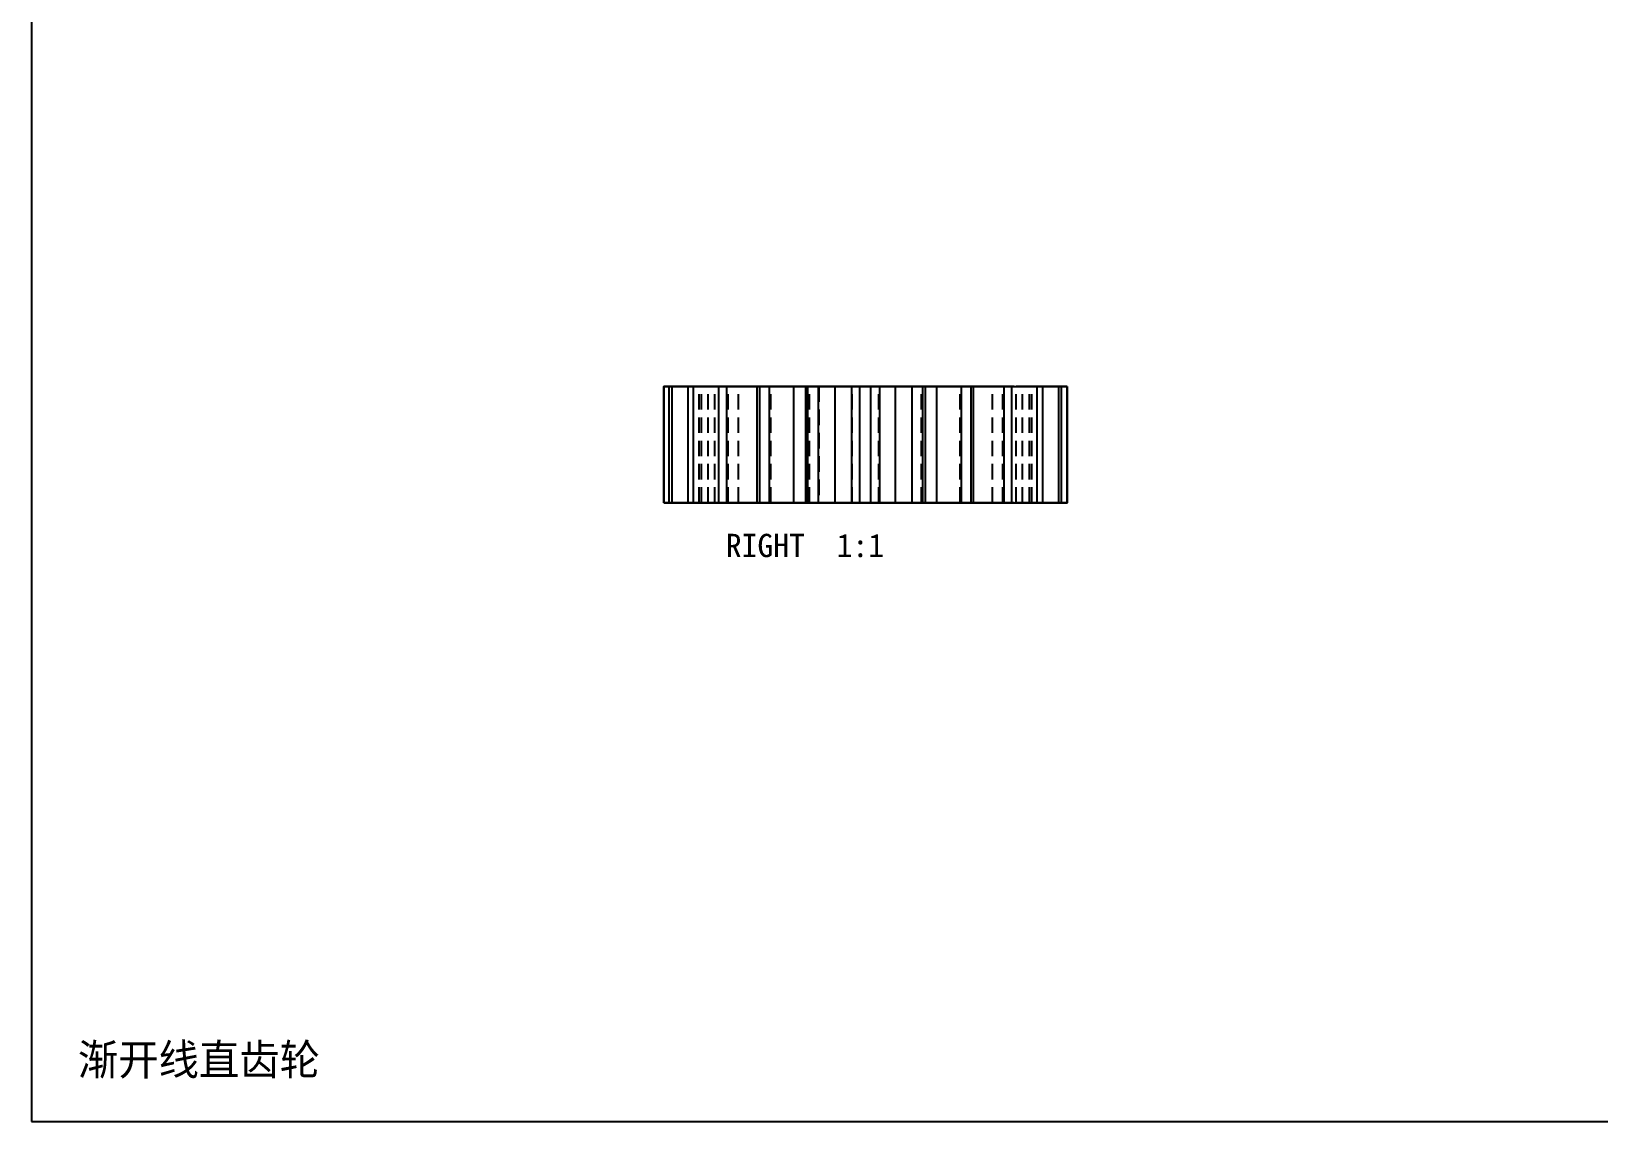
# Model space of a CAD drawing. Header units: millimetres. Extents: x 8 to 412, y 8 to 289.
# Drawn here: x 8 to 210, y 8 to 148.5 of the extents above; entities that cross this region are included whole.
import ezdxf

# ---------------------------------------------------------------- set-up
doc = ezdxf.new("R2010")
doc.units = ezdxf.units.MM
doc.linetypes.add('CAD_HIDDEN', pattern=[3, 2, -1])
for name, color, linetype in [('HIDDEN', 8, 'CAD_HIDDEN'), ('TEXT', 7, 'CONTINUOUS'), ('VISIBLE', 7, 'CONTINUOUS')]:
    doc.layers.add(name, color=color, linetype=linetype)

msp = doc.modelspace()

# ---------------------------------------------------------------- linework, layer by layer
at = {"layer": 'HIDDEN'}
for points in [[(89.51, 102.75), (89.508, 102.75), (89.507, 102.75), (89.506, 102.75), (89.505, 102.75), (89.504, 102.75), (89.503, 102.75), (89.502, 102.75), (89.502, 102.75), (89.501, 102.75), (89.501, 102.75), (89.5, 102.75), (89.5, 102.75), (89.5, 102.75), (89.5, 102.75)], [(93.02, 102.75), (91.206, 102.75), (89.51, 102.75)], [(89.51, 87.75), (89.51, 102.75)], [(90.581, 102.75), (90.552, 102.75), (90.523, 102.75), (90.495, 102.75), (90.467, 102.75), (90.44, 102.75), (90.413, 102.75), (90.386, 102.75), (90.36, 102.75), (90.334, 102.75), (90.308, 102.75), (90.283, 102.75), (90.259, 102.75), (90.234, 102.75), (90.21, 102.75)], [(90.21, 102.75), (91.656, 102.75), (93.318, 102.75)], [(90.21, 102.75), (93.02, 102.75)], [(93.318, 102.75), (91.656, 102.75), (90.21, 102.75)], [(90.21, 87.75), (90.21, 102.75)], [(94.255, 102.75), (90.581, 102.75)], [(90.581, 87.75), (90.581, 102.75)], [(93.35, 102.75), (93.296, 102.75), (93.243, 102.75), (93.191, 102.75), (93.138, 102.75), (93.086, 102.75), (93.035, 102.75), (92.983, 102.75), (92.932, 102.75), (92.882, 102.75), (92.832, 102.75), (92.782, 102.75), (92.732, 102.75), (92.683, 102.75), (92.634, 102.75)], [(92.634, 102.75), (93.731, 102.75), (95.127, 102.75)], [(92.634, 102.75), (94.255, 102.75)], [(95.127, 102.75), (93.731, 102.75), (92.634, 102.75)], [(92.634, 87.75), (92.634, 102.75)], [(94.069, 102.75), (93.02, 102.75)], [(93.02, 102.75), (94.069, 102.75)], [(93.318, 102.75), (94.353, 102.75)], [(94.353, 102.75), (93.318, 102.75)], [(96.937, 102.75), (93.35, 102.75)], [(93.35, 87.75), (93.35, 102.75)], [(94.353, 102.75), (94.325, 102.75), (94.299, 102.75), (94.274, 102.75), (94.25, 102.75), (94.227, 102.75), (94.205, 102.75), (94.184, 102.75), (94.164, 102.75), (94.146, 102.75), (94.128, 102.75), (94.112, 102.75), (94.097, 102.75), (94.082, 102.75), (94.069, 102.75)], [(94.069, 102.75), (94.082, 102.75), (94.097, 102.75), (94.112, 102.75), (94.128, 102.75), (94.146, 102.75), (94.164, 102.75), (94.184, 102.75), (94.205, 102.75), (94.227, 102.75), (94.25, 102.75), (94.274, 102.75), (94.299, 102.75), (94.325, 102.75), (94.353, 102.75)], [(94.069, 87.75), (94.069, 102.75)], [(94.069, 87.75), (94.069, 102.75)], [(95.246, 102.75), (94.255, 102.75)], [(94.255, 102.75), (95.246, 102.75)], [(94.353, 87.75), (94.353, 102.75)], [(94.353, 87.75), (94.353, 102.75)], [(95.127, 102.75), (96.078, 102.75)], [(96.078, 102.75), (95.127, 102.75)], [(96.078, 102.75), (96.012, 102.75), (95.947, 102.75), (95.882, 102.75), (95.819, 102.75), (95.757, 102.75), (95.697, 102.75), (95.637, 102.75), (95.578, 102.75), (95.52, 102.75), (95.463, 102.75), (95.407, 102.75), (95.353, 102.75), (95.299, 102.75), (95.246, 102.75)], [(95.246, 102.75), (95.299, 102.75), (95.353, 102.75), (95.407, 102.75), (95.463, 102.75), (95.52, 102.75), (95.578, 102.75), (95.637, 102.75), (95.697, 102.75), (95.757, 102.75), (95.819, 102.75), (95.882, 102.75), (95.947, 102.75), (96.012, 102.75), (96.078, 102.75)], [(95.246, 87.75), (95.246, 102.75)], [(95.246, 87.75), (95.246, 102.75)], [(96.078, 87.75), (96.078, 102.75)], [(96.078, 87.75), (96.078, 102.75)], [(97.628, 102.75), (97.554, 102.75), (97.48, 102.75), (97.407, 102.75), (97.333, 102.75), (97.26, 102.75), (97.188, 102.75), (97.115, 102.75), (97.043, 102.75), (96.971, 102.75), (96.9, 102.75), (96.828, 102.75), (96.757, 102.75), (96.687, 102.75), (96.616, 102.75)], [(96.616, 102.75), (97.289, 102.75), (97.746, 102.75), (98.324, 102.75)], [(96.616, 102.75), (96.937, 102.75)], [(98.324, 102.75), (97.746, 102.75), (97.289, 102.75), (96.616, 102.75)], [(96.616, 87.75), (96.616, 102.75)], [(97.803, 102.75), (96.937, 102.75)], [(96.937, 102.75), (97.803, 102.75)], [(100.884, 102.75), (99.355, 102.75), (97.628, 102.75)], [(97.628, 87.75), (97.628, 102.75)], [(99.126, 102.75), (99.026, 102.75), (98.926, 102.75), (98.828, 102.75), (98.73, 102.75), (98.634, 102.75), (98.538, 102.75), (98.443, 102.75), (98.349, 102.75), (98.256, 102.75), (98.163, 102.75), (98.072, 102.75), (97.982, 102.75), (97.892, 102.75), (97.803, 102.75)], [(97.803, 102.75), (97.892, 102.75), (97.982, 102.75), (98.072, 102.75), (98.163, 102.75), (98.256, 102.75), (98.349, 102.75), (98.443, 102.75), (98.538, 102.75), (98.634, 102.75), (98.73, 102.75), (98.828, 102.75), (98.926, 102.75), (99.026, 102.75), (99.126, 102.75)], [(97.803, 87.75), (97.803, 102.75)], [(97.803, 87.75), (97.803, 102.75)], [(98.324, 102.75), (99.126, 102.75)], [(99.126, 102.75), (98.324, 102.75)], [(99.126, 87.75), (99.126, 102.75)], [(99.126, 87.75), (99.126, 102.75)], [(101.567, 102.75), (100.884, 102.75)], [(103.29, 102.75), (103.163, 102.75), (103.036, 102.75), (102.91, 102.75), (102.784, 102.75), (102.659, 102.75), (102.535, 102.75), (102.412, 102.75), (102.289, 102.75), (102.167, 102.75), (102.045, 102.75), (101.924, 102.75), (101.804, 102.75), (101.685, 102.75), (101.567, 102.75)], [(101.567, 87.75), (101.567, 102.75)], [(103.125, 102.75), (103.035, 102.75), (102.945, 102.75), (102.856, 102.75), (102.766, 102.75), (102.677, 102.75), (102.589, 102.75), (102.5, 102.75), (102.412, 102.75), (102.323, 102.75), (102.235, 102.75), (102.148, 102.75), (102.06, 102.75), (101.973, 102.75), (101.885, 102.75)], [(101.885, 102.75), (102.088, 102.75), (102.321, 102.75), (102.692, 102.75)], [(101.885, 102.75), (101.983, 102.75), (102.081, 102.75), (102.179, 102.75), (102.278, 102.75), (102.377, 102.75), (102.477, 102.75), (102.577, 102.75), (102.678, 102.75), (102.779, 102.75), (102.88, 102.75), (102.982, 102.75), (103.084, 102.75), (103.187, 102.75), (103.29, 102.75)], [(102.692, 102.75), (102.321, 102.75), (102.088, 102.75), (101.885, 102.75)], [(101.885, 87.75), (101.885, 102.75)], [(102.692, 102.75), (103.29, 102.75)], [(103.29, 102.75), (102.692, 102.75)], [(105.828, 102.75), (105.279, 102.75), (104.619, 102.75), (103.125, 102.75)], [(103.125, 87.75), (103.125, 102.75)], [(103.29, 87.75), (103.29, 102.75)], [(103.29, 87.75), (103.29, 102.75)], [(106.279, 102.75), (105.828, 102.75)], [(108.286, 102.75), (108.14, 102.75), (107.995, 102.75), (107.849, 102.75), (107.704, 102.75), (107.56, 102.75), (107.416, 102.75), (107.272, 102.75), (107.129, 102.75), (106.986, 102.75), (106.844, 102.75), (106.702, 102.75), (106.561, 102.75), (106.42, 102.75), (106.279, 102.75)], [(106.279, 87.75), (106.279, 102.75)], [(108.082, 102.75), (107.865, 102.75), (107.784, 102.75)], [(107.784, 102.75), (107.933, 102.75)], [(107.784, 102.75), (107.819, 102.75), (107.855, 102.75), (107.891, 102.75), (107.927, 102.75), (107.963, 102.75), (107.998, 102.75), (108.034, 102.75), (108.07, 102.75), (108.106, 102.75), (108.142, 102.75), (108.178, 102.75), (108.214, 102.75), (108.25, 102.75), (108.286, 102.75)], [(107.933, 102.75), (107.784, 102.75)], [(107.784, 102.75), (107.784, 87.75)], [(107.933, 102.75), (108.286, 102.75)], [(108.286, 102.75), (107.933, 102.75)], [(109.464, 102.75), (109.365, 102.75), (109.266, 102.75), (109.166, 102.75), (109.067, 102.75), (108.968, 102.75), (108.869, 102.75), (108.771, 102.75), (108.672, 102.75), (108.573, 102.75), (108.475, 102.75), (108.377, 102.75), (108.278, 102.75), (108.18, 102.75), (108.082, 102.75)], [(108.082, 87.75), (108.082, 102.75)], [(108.286, 87.75), (108.286, 102.75)], [(108.286, 87.75), (108.286, 102.75)], [(111.43, 102.75), (111.093, 102.75), (110.624, 102.75), (109.464, 102.75)], [(109.464, 87.75), (109.464, 102.75)], [(121.5, 102.75), (121.35, 102.75), (120.906, 102.75), (120.191, 102.75), (119.241, 102.75), (118.103, 102.75), (116.835, 102.75), (115.5, 102.75), (114.165, 102.75), (112.897, 102.75), (111.759, 102.75), (110.809, 102.75), (110.094, 102.75), (109.65, 102.75), (109.5, 102.75)], [(109.5, 102.75), (109.538, 102.75), (109.65, 102.75), (109.837, 102.75), (110.094, 102.75), (110.42, 102.75), (110.809, 102.75), (111.257, 102.75), (111.759, 102.75), (112.308, 102.75), (112.897, 102.75), (113.518, 102.75), (114.165, 102.75), (114.828, 102.75), (115.5, 102.75)], [(109.5, 102.75), (109.5, 87.75)], [(111.62, 102.75), (111.43, 102.75)], [(113.774, 102.75), (113.62, 102.75), (113.465, 102.75), (113.31, 102.75), (113.156, 102.75), (113.002, 102.75), (112.848, 102.75), (112.694, 102.75), (112.54, 102.75), (112.386, 102.75), (112.233, 102.75), (112.079, 102.75), (111.926, 102.75), (111.773, 102.75), (111.62, 102.75)], [(111.62, 87.75), (111.62, 102.75)], [(113.688, 102.75), (113.694, 102.75), (113.7, 102.75), (113.706, 102.75), (113.712, 102.75), (113.719, 102.75), (113.725, 102.75), (113.731, 102.75), (113.737, 102.75), (113.743, 102.75), (113.75, 102.75), (113.756, 102.75), (113.762, 102.75), (113.768, 102.75), (113.774, 102.75)], [(114.785, 102.75), (114.051, 102.75), (113.804, 102.75), (113.688, 102.75)], [(113.688, 102.75), (113.69, 102.75)], [(113.688, 102.75), (113.688, 87.75)], [(113.774, 102.75), (113.69, 102.75)], [(113.69, 102.75), (113.774, 102.75)], [(113.774, 87.75), (113.774, 102.75)], [(113.774, 87.75), (113.774, 102.75)], [(116.215, 102.75), (116.113, 102.75), (116.011, 102.75), (115.909, 102.75), (115.807, 102.75), (115.704, 102.75), (115.602, 102.75), (115.5, 102.75), (115.398, 102.75), (115.296, 102.75), (115.193, 102.75), (115.091, 102.75), (114.989, 102.75), (114.887, 102.75), (114.785, 102.75)], [(114.785, 87.75), (114.785, 102.75)], [(115.5, 102.75), (116.172, 102.75), (116.835, 102.75), (117.482, 102.75), (118.103, 102.75), (118.692, 102.75), (119.241, 102.75), (119.743, 102.75), (120.191, 102.75), (120.58, 102.75), (120.906, 102.75), (121.163, 102.75), (121.35, 102.75), (121.462, 102.75), (121.5, 102.75)], [(117.312, 102.75), (117.196, 102.75), (116.949, 102.75), (116.215, 102.75)], [(116.215, 87.75), (116.215, 102.75)], [(117.31, 102.75), (117.226, 102.75)], [(117.226, 102.75), (117.232, 102.75), (117.238, 102.75), (117.244, 102.75), (117.25, 102.75), (117.257, 102.75), (117.263, 102.75), (117.269, 102.75), (117.275, 102.75), (117.281, 102.75), (117.288, 102.75), (117.294, 102.75), (117.3, 102.75), (117.306, 102.75), (117.312, 102.75)], [(119.38, 102.75), (119.227, 102.75), (119.074, 102.75), (118.921, 102.75), (118.767, 102.75), (118.614, 102.75), (118.46, 102.75), (118.306, 102.75), (118.152, 102.75), (117.998, 102.75), (117.844, 102.75), (117.69, 102.75), (117.535, 102.75), (117.38, 102.75), (117.226, 102.75)], [(117.226, 102.75), (117.31, 102.75)], [(117.226, 87.75), (117.226, 102.75)], [(117.226, 87.75), (117.226, 102.75)], [(117.312, 102.75), (117.31, 102.75)], [(117.31, 102.75), (117.312, 102.75)], [(117.312, 102.75), (117.312, 87.75)], [(119.57, 102.75), (119.38, 102.75)], [(119.38, 87.75), (119.38, 102.75)], [(121.536, 102.75), (120.376, 102.75), (119.907, 102.75), (119.57, 102.75)], [(121.5, 102.75), (121.5, 87.75)], [(122.918, 102.75), (122.82, 102.75), (122.722, 102.75), (122.623, 102.75), (122.525, 102.75), (122.427, 102.75), (122.328, 102.75), (122.229, 102.75), (122.131, 102.75), (122.032, 102.75), (121.933, 102.75), (121.834, 102.75), (121.734, 102.75), (121.635, 102.75), (121.536, 102.75)], [(121.536, 87.75), (121.536, 102.75)], [(123.067, 102.75), (122.714, 102.75)], [(122.714, 102.75), (122.75, 102.75), (122.786, 102.75), (122.822, 102.75), (122.858, 102.75), (122.894, 102.75), (122.93, 102.75), (122.966, 102.75), (123.002, 102.75), (123.037, 102.75), (123.073, 102.75), (123.109, 102.75), (123.145, 102.75), (123.181, 102.75), (123.216, 102.75)], [(124.721, 102.75), (124.58, 102.75), (124.439, 102.75), (124.298, 102.75), (124.156, 102.75), (124.014, 102.75), (123.871, 102.75), (123.728, 102.75), (123.584, 102.75), (123.44, 102.75), (123.296, 102.75), (123.151, 102.75), (123.005, 102.75), (122.86, 102.75), (122.714, 102.75)], [(122.714, 102.75), (123.067, 102.75)], [(122.714, 87.75), (122.714, 102.75)], [(122.714, 87.75), (122.714, 102.75)], [(123.216, 102.75), (123.135, 102.75), (122.918, 102.75)], [(122.918, 87.75), (122.918, 102.75)], [(123.216, 102.75), (123.067, 102.75)], [(123.067, 102.75), (123.216, 102.75)], [(123.216, 102.75), (123.216, 87.75)], [(125.172, 102.75), (124.721, 102.75)], [(124.721, 87.75), (124.721, 102.75)], [(127.875, 102.75), (126.381, 102.75), (125.721, 102.75), (125.172, 102.75)], [(128.308, 102.75), (127.71, 102.75)], [(127.71, 102.75), (127.813, 102.75), (127.916, 102.75), (128.018, 102.75), (128.12, 102.75), (128.221, 102.75), (128.322, 102.75), (128.423, 102.75), (128.523, 102.75), (128.623, 102.75), (128.722, 102.75), (128.821, 102.75), (128.919, 102.75), (129.017, 102.75), (129.115, 102.75)], [(129.433, 102.75), (129.315, 102.75), (129.196, 102.75), (129.076, 102.75), (128.955, 102.75), (128.833, 102.75), (128.711, 102.75), (128.588, 102.75), (128.465, 102.75), (128.341, 102.75), (128.216, 102.75), (128.09, 102.75), (127.964, 102.75), (127.837, 102.75), (127.71, 102.75)], [(127.71, 102.75), (128.308, 102.75)], [(127.71, 87.75), (127.71, 102.75)], [(127.71, 87.75), (127.71, 102.75)], [(129.115, 102.75), (129.027, 102.75), (128.94, 102.75), (128.852, 102.75), (128.765, 102.75), (128.677, 102.75), (128.588, 102.75), (128.5, 102.75), (128.411, 102.75), (128.323, 102.75), (128.234, 102.75), (128.144, 102.75), (128.055, 102.75), (127.965, 102.75), (127.875, 102.75)], [(127.875, 87.75), (127.875, 102.75)], [(129.115, 102.75), (128.912, 102.75), (128.679, 102.75), (128.308, 102.75)], [(128.308, 102.75), (128.679, 102.75), (128.912, 102.75), (129.115, 102.75)], [(129.115, 87.75), (129.115, 102.75)], [(130.116, 102.75), (129.433, 102.75)], [(129.433, 87.75), (129.433, 102.75)], [(133.372, 102.75), (131.645, 102.75), (130.116, 102.75)], [(132.676, 102.75), (131.874, 102.75)], [(131.874, 102.75), (131.974, 102.75), (132.074, 102.75), (132.172, 102.75), (132.27, 102.75), (132.366, 102.75), (132.462, 102.75), (132.557, 102.75), (132.651, 102.75), (132.744, 102.75), (132.837, 102.75), (132.928, 102.75), (133.018, 102.75), (133.108, 102.75), (133.197, 102.75)], [(133.197, 102.75), (133.108, 102.75), (133.018, 102.75), (132.928, 102.75), (132.837, 102.75), (132.744, 102.75), (132.651, 102.75), (132.557, 102.75), (132.462, 102.75), (132.366, 102.75), (132.27, 102.75), (132.172, 102.75), (132.074, 102.75), (131.974, 102.75), (131.874, 102.75)], [(131.874, 102.75), (132.676, 102.75)], [(131.874, 87.75), (131.874, 102.75)], [(131.874, 87.75), (131.874, 102.75)], [(134.384, 102.75), (133.711, 102.75), (133.254, 102.75), (132.676, 102.75)], [(132.676, 102.75), (133.254, 102.75), (133.711, 102.75), (134.384, 102.75)], [(133.197, 102.75), (134.063, 102.75)], [(134.063, 102.75), (133.197, 102.75)], [(133.197, 87.75), (133.197, 102.75)], [(133.197, 87.75), (133.197, 102.75)], [(134.384, 102.75), (134.313, 102.75), (134.243, 102.75), (134.172, 102.75), (134.1, 102.75), (134.029, 102.75), (133.957, 102.75), (133.885, 102.75), (133.812, 102.75), (133.74, 102.75), (133.667, 102.75), (133.593, 102.75), (133.52, 102.75), (133.446, 102.75), (133.372, 102.75)], [(133.372, 87.75), (133.372, 102.75)], [(134.063, 102.75), (134.384, 102.75)], [(137.65, 102.75), (134.063, 102.75)], [(134.384, 87.75), (134.384, 102.75)], [(135.873, 102.75), (134.922, 102.75)], [(134.922, 102.75), (134.988, 102.75), (135.053, 102.75), (135.118, 102.75), (135.181, 102.75), (135.243, 102.75), (135.303, 102.75), (135.363, 102.75), (135.422, 102.75), (135.48, 102.75), (135.537, 102.75), (135.593, 102.75), (135.647, 102.75), (135.701, 102.75), (135.754, 102.75)], [(135.754, 102.75), (135.701, 102.75), (135.647, 102.75), (135.593, 102.75), (135.537, 102.75), (135.48, 102.75), (135.422, 102.75), (135.363, 102.75), (135.303, 102.75), (135.243, 102.75), (135.181, 102.75), (135.118, 102.75), (135.053, 102.75), (134.988, 102.75), (134.922, 102.75)], [(134.922, 102.75), (135.873, 102.75)], [(134.922, 87.75), (134.922, 102.75)], [(134.922, 87.75), (134.922, 102.75)], [(135.754, 102.75), (136.745, 102.75)], [(136.745, 102.75), (135.754, 102.75)], [(135.754, 87.75), (135.754, 102.75)], [(135.754, 87.75), (135.754, 102.75)], [(138.366, 102.75), (137.269, 102.75), (135.873, 102.75)], [(135.873, 102.75), (137.269, 102.75), (138.366, 102.75)], [(137.682, 102.75), (136.647, 102.75)], [(136.647, 102.75), (136.675, 102.75), (136.701, 102.75), (136.726, 102.75), (136.75, 102.75), (136.773, 102.75), (136.795, 102.75), (136.816, 102.75), (136.836, 102.75), (136.854, 102.75), (136.872, 102.75), (136.888, 102.75), (136.903, 102.75), (136.918, 102.75), (136.931, 102.75)], [(136.931, 102.75), (136.918, 102.75), (136.903, 102.75), (136.888, 102.75), (136.872, 102.75), (136.854, 102.75), (136.836, 102.75), (136.816, 102.75), (136.795, 102.75), (136.773, 102.75), (136.75, 102.75), (136.726, 102.75), (136.701, 102.75), (136.675, 102.75), (136.647, 102.75)], [(136.647, 102.75), (137.682, 102.75)], [(136.647, 87.75), (136.647, 102.75)], [(136.647, 87.75), (136.647, 102.75)], [(136.745, 102.75), (138.366, 102.75)], [(140.419, 102.75), (136.745, 102.75)], [(136.931, 102.75), (137.98, 102.75)], [(137.98, 102.75), (136.931, 102.75)], [(136.931, 87.75), (136.931, 102.75)], [(136.931, 87.75), (136.931, 102.75)], [(138.366, 102.75), (138.317, 102.75), (138.268, 102.75), (138.218, 102.75), (138.168, 102.75), (138.118, 102.75), (138.068, 102.75), (138.017, 102.75), (137.965, 102.75), (137.914, 102.75), (137.862, 102.75), (137.809, 102.75), (137.757, 102.75), (137.704, 102.75), (137.65, 102.75)], [(137.65, 87.75), (137.65, 102.75)], [(140.79, 102.75), (139.344, 102.75), (137.682, 102.75)], [(137.682, 102.75), (139.344, 102.75), (140.79, 102.75)], [(137.98, 102.75), (140.79, 102.75)], [(141.49, 102.75), (139.794, 102.75), (137.98, 102.75)], [(138.366, 87.75), (138.366, 102.75)], [(140.79, 102.75), (140.766, 102.75), (140.741, 102.75), (140.717, 102.75), (140.692, 102.75), (140.666, 102.75), (140.64, 102.75), (140.614, 102.75), (140.587, 102.75), (140.56, 102.75), (140.533, 102.75), (140.505, 102.75), (140.477, 102.75), (140.448, 102.75), (140.419, 102.75)], [(140.419, 87.75), (140.419, 102.75)], [(140.79, 87.75), (140.79, 102.75)], [(141.5, 102.75), (141.5, 102.75), (141.5, 102.75), (141.5, 102.75), (141.499, 102.75), (141.499, 102.75), (141.498, 102.75), (141.498, 102.75), (141.497, 102.75), (141.496, 102.75), (141.495, 102.75), (141.494, 102.75), (141.493, 102.75), (141.492, 102.75), (141.49, 102.75)], [(141.49, 87.75), (141.49, 102.75)], [(89.51, 87.75), (89.508, 87.75), (89.507, 87.75), (89.506, 87.75), (89.505, 87.75), (89.504, 87.75), (89.503, 87.75), (89.502, 87.75), (89.502, 87.75), (89.501, 87.75), (89.501, 87.75), (89.5, 87.75), (89.5, 87.75), (89.5, 87.75), (89.5, 87.75)], [(93.02, 87.75), (91.206, 87.75), (89.51, 87.75)], [(90.581, 87.75), (90.552, 87.75), (90.523, 87.75), (90.495, 87.75), (90.467, 87.75), (90.44, 87.75), (90.413, 87.75), (90.386, 87.75), (90.36, 87.75), (90.334, 87.75), (90.308, 87.75), (90.283, 87.75), (90.259, 87.75), (90.234, 87.75), (90.21, 87.75)], [(90.21, 87.75), (91.656, 87.75), (93.318, 87.75)], [(90.21, 87.75), (93.02, 87.75)], [(93.318, 87.75), (91.656, 87.75), (90.21, 87.75)], [(94.255, 87.75), (90.581, 87.75)], [(93.35, 87.75), (93.296, 87.75), (93.243, 87.75), (93.191, 87.75), (93.138, 87.75), (93.086, 87.75), (93.035, 87.75), (92.983, 87.75), (92.932, 87.75), (92.882, 87.75), (92.832, 87.75), (92.782, 87.75), (92.732, 87.75), (92.683, 87.75), (92.634, 87.75)], [(92.634, 87.75), (93.731, 87.75), (95.127, 87.75)], [(92.634, 87.75), (94.255, 87.75)], [(95.127, 87.75), (93.731, 87.75), (92.634, 87.75)], [(94.069, 87.75), (93.02, 87.75)], [(93.02, 87.75), (94.069, 87.75)], [(93.318, 87.75), (94.353, 87.75)], [(94.353, 87.75), (93.318, 87.75)], [(96.937, 87.75), (93.35, 87.75)], [(94.353, 87.75), (94.325, 87.75), (94.299, 87.75), (94.274, 87.75), (94.25, 87.75), (94.227, 87.75), (94.205, 87.75), (94.184, 87.75), (94.164, 87.75), (94.146, 87.75), (94.128, 87.75), (94.112, 87.75), (94.097, 87.75), (94.082, 87.75), (94.069, 87.75)], [(94.069, 87.75), (94.082, 87.75), (94.097, 87.75), (94.112, 87.75), (94.128, 87.75), (94.146, 87.75), (94.164, 87.75), (94.184, 87.75), (94.205, 87.75), (94.227, 87.75), (94.25, 87.75), (94.274, 87.75), (94.299, 87.75), (94.325, 87.75), (94.353, 87.75)], [(95.246, 87.75), (94.255, 87.75)], [(94.255, 87.75), (95.246, 87.75)], [(95.127, 87.75), (96.078, 87.75)], [(96.078, 87.75), (95.127, 87.75)], [(96.078, 87.75), (96.012, 87.75), (95.947, 87.75), (95.882, 87.75), (95.819, 87.75), (95.757, 87.75), (95.697, 87.75), (95.637, 87.75), (95.578, 87.75), (95.52, 87.75), (95.463, 87.75), (95.407, 87.75), (95.353, 87.75), (95.299, 87.75), (95.246, 87.75)], [(95.246, 87.75), (95.299, 87.75), (95.353, 87.75), (95.407, 87.75), (95.463, 87.75), (95.52, 87.75), (95.578, 87.75), (95.637, 87.75), (95.697, 87.75), (95.757, 87.75), (95.819, 87.75), (95.882, 87.75), (95.947, 87.75), (96.012, 87.75), (96.078, 87.75)], [(97.628, 87.75), (97.554, 87.75), (97.48, 87.75), (97.407, 87.75), (97.333, 87.75), (97.26, 87.75), (97.188, 87.75), (97.115, 87.75), (97.043, 87.75), (96.971, 87.75), (96.9, 87.75), (96.828, 87.75), (96.757, 87.75), (96.687, 87.75), (96.616, 87.75)], [(96.616, 87.75), (97.289, 87.75), (97.746, 87.75), (98.324, 87.75)], [(96.616, 87.75), (96.937, 87.75)], [(98.324, 87.75), (97.746, 87.75), (97.289, 87.75), (96.616, 87.75)], [(97.803, 87.75), (96.937, 87.75)], [(96.937, 87.75), (97.803, 87.75)], [(100.884, 87.75), (99.355, 87.75), (97.628, 87.75)], [(99.126, 87.75), (99.026, 87.75), (98.926, 87.75), (98.828, 87.75), (98.73, 87.75), (98.634, 87.75), (98.538, 87.75), (98.443, 87.75), (98.349, 87.75), (98.256, 87.75), (98.163, 87.75), (98.072, 87.75), (97.982, 87.75), (97.892, 87.75), (97.803, 87.75)], [(97.803, 87.75), (97.892, 87.75), (97.982, 87.75), (98.072, 87.75), (98.163, 87.75), (98.256, 87.75), (98.349, 87.75), (98.443, 87.75), (98.538, 87.75), (98.634, 87.75), (98.73, 87.75), (98.828, 87.75), (98.926, 87.75), (99.026, 87.75), (99.126, 87.75)], [(98.324, 87.75), (99.126, 87.75)], [(99.126, 87.75), (98.324, 87.75)], [(101.567, 87.75), (100.884, 87.75)], [(103.29, 87.75), (103.163, 87.75), (103.036, 87.75), (102.91, 87.75), (102.784, 87.75), (102.659, 87.75), (102.535, 87.75), (102.412, 87.75), (102.289, 87.75), (102.167, 87.75), (102.045, 87.75), (101.924, 87.75), (101.804, 87.75), (101.685, 87.75), (101.567, 87.75)], [(103.125, 87.75), (103.035, 87.75), (102.945, 87.75), (102.856, 87.75), (102.766, 87.75), (102.677, 87.75), (102.589, 87.75), (102.5, 87.75), (102.412, 87.75), (102.323, 87.75), (102.235, 87.75), (102.148, 87.75), (102.06, 87.75), (101.973, 87.75), (101.885, 87.75)], [(101.885, 87.75), (102.088, 87.75), (102.321, 87.75), (102.692, 87.75)], [(101.885, 87.75), (101.983, 87.75), (102.081, 87.75), (102.179, 87.75), (102.278, 87.75), (102.377, 87.75), (102.477, 87.75), (102.577, 87.75), (102.678, 87.75), (102.779, 87.75), (102.88, 87.75), (102.982, 87.75), (103.084, 87.75), (103.187, 87.75), (103.29, 87.75)], [(102.692, 87.75), (102.321, 87.75), (102.088, 87.75), (101.885, 87.75)], [(102.692, 87.75), (103.29, 87.75)], [(103.29, 87.75), (102.692, 87.75)], [(105.828, 87.75), (105.279, 87.75), (104.619, 87.75), (103.125, 87.75)], [(106.279, 87.75), (105.828, 87.75)], [(108.286, 87.75), (108.14, 87.75), (107.995, 87.75), (107.849, 87.75), (107.704, 87.75), (107.56, 87.75), (107.416, 87.75), (107.272, 87.75), (107.129, 87.75), (106.986, 87.75), (106.844, 87.75), (106.702, 87.75), (106.561, 87.75), (106.42, 87.75), (106.279, 87.75)], [(108.082, 87.75), (107.865, 87.75), (107.784, 87.75)], [(107.784, 87.75), (107.933, 87.75)], [(107.784, 87.75), (107.819, 87.75), (107.855, 87.75), (107.891, 87.75), (107.927, 87.75), (107.963, 87.75), (107.998, 87.75), (108.034, 87.75), (108.07, 87.75), (108.106, 87.75), (108.142, 87.75), (108.178, 87.75), (108.214, 87.75), (108.25, 87.75), (108.286, 87.75)], [(107.933, 87.75), (107.784, 87.75)], [(107.933, 87.75), (108.286, 87.75)], [(108.286, 87.75), (107.933, 87.75)], [(109.464, 87.75), (109.365, 87.75), (109.266, 87.75), (109.166, 87.75), (109.067, 87.75), (108.968, 87.75), (108.869, 87.75), (108.771, 87.75), (108.672, 87.75), (108.573, 87.75), (108.475, 87.75), (108.377, 87.75), (108.278, 87.75), (108.18, 87.75), (108.082, 87.75)], [(111.43, 87.75), (111.093, 87.75), (110.624, 87.75), (109.464, 87.75)], [(121.5, 87.75), (121.35, 87.75), (120.906, 87.75), (120.191, 87.75), (119.241, 87.75), (118.103, 87.75), (116.835, 87.75), (115.5, 87.75), (114.165, 87.75), (112.897, 87.75), (111.759, 87.75), (110.809, 87.75), (110.094, 87.75), (109.65, 87.75), (109.5, 87.75)], [(109.5, 87.75), (109.538, 87.75), (109.65, 87.75), (109.837, 87.75), (110.094, 87.75), (110.42, 87.75), (110.809, 87.75), (111.257, 87.75), (111.759, 87.75), (112.308, 87.75), (112.897, 87.75), (113.518, 87.75), (114.165, 87.75), (114.828, 87.75), (115.5, 87.75)], [(111.62, 87.75), (111.43, 87.75)], [(113.774, 87.75), (113.62, 87.75), (113.465, 87.75), (113.31, 87.75), (113.156, 87.75), (113.002, 87.75), (112.848, 87.75), (112.694, 87.75), (112.54, 87.75), (112.386, 87.75), (112.233, 87.75), (112.079, 87.75), (111.926, 87.75), (111.773, 87.75), (111.62, 87.75)], [(113.688, 87.75), (113.694, 87.75), (113.7, 87.75), (113.706, 87.75), (113.712, 87.75), (113.719, 87.75), (113.725, 87.75), (113.731, 87.75), (113.737, 87.75), (113.743, 87.75), (113.75, 87.75), (113.756, 87.75), (113.762, 87.75), (113.768, 87.75), (113.774, 87.75)], [(114.785, 87.75), (114.051, 87.75), (113.804, 87.75), (113.688, 87.75)], [(113.688, 87.75), (113.69, 87.75)], [(113.774, 87.75), (113.69, 87.75)], [(113.69, 87.75), (113.774, 87.75)], [(116.215, 87.75), (116.113, 87.75), (116.011, 87.75), (115.909, 87.75), (115.807, 87.75), (115.704, 87.75), (115.602, 87.75), (115.5, 87.75), (115.398, 87.75), (115.296, 87.75), (115.193, 87.75), (115.091, 87.75), (114.989, 87.75), (114.887, 87.75), (114.785, 87.75)], [(115.5, 87.75), (116.172, 87.75), (116.835, 87.75), (117.482, 87.75), (118.103, 87.75), (118.692, 87.75), (119.241, 87.75), (119.743, 87.75), (120.191, 87.75), (120.58, 87.75), (120.906, 87.75), (121.163, 87.75), (121.35, 87.75), (121.462, 87.75), (121.5, 87.75)], [(117.312, 87.75), (117.196, 87.75), (116.949, 87.75), (116.215, 87.75)], [(117.31, 87.75), (117.226, 87.75)], [(117.226, 87.75), (117.232, 87.75), (117.238, 87.75), (117.244, 87.75), (117.25, 87.75), (117.257, 87.75), (117.263, 87.75), (117.269, 87.75), (117.275, 87.75), (117.281, 87.75), (117.288, 87.75), (117.294, 87.75), (117.3, 87.75), (117.306, 87.75), (117.312, 87.75)], [(119.38, 87.75), (119.227, 87.75), (119.074, 87.75), (118.921, 87.75), (118.767, 87.75), (118.614, 87.75), (118.46, 87.75), (118.306, 87.75), (118.152, 87.75), (117.998, 87.75), (117.844, 87.75), (117.69, 87.75), (117.535, 87.75), (117.38, 87.75), (117.226, 87.75)], [(117.226, 87.75), (117.31, 87.75)], [(117.312, 87.75), (117.31, 87.75)], [(117.31, 87.75), (117.312, 87.75)], [(119.57, 87.75), (119.38, 87.75)], [(121.536, 87.75), (120.376, 87.75), (119.907, 87.75), (119.57, 87.75)], [(122.918, 87.75), (122.82, 87.75), (122.722, 87.75), (122.623, 87.75), (122.525, 87.75), (122.427, 87.75), (122.328, 87.75), (122.229, 87.75), (122.131, 87.75), (122.032, 87.75), (121.933, 87.75), (121.834, 87.75), (121.734, 87.75), (121.635, 87.75), (121.536, 87.75)], [(123.067, 87.75), (122.714, 87.75)], [(122.714, 87.75), (122.75, 87.75), (122.786, 87.75), (122.822, 87.75), (122.858, 87.75), (122.894, 87.75), (122.93, 87.75), (122.966, 87.75), (123.002, 87.75), (123.037, 87.75), (123.073, 87.75), (123.109, 87.75), (123.145, 87.75), (123.181, 87.75), (123.216, 87.75)], [(124.721, 87.75), (124.58, 87.75), (124.439, 87.75), (124.298, 87.75), (124.156, 87.75), (124.014, 87.75), (123.871, 87.75), (123.728, 87.75), (123.584, 87.75), (123.44, 87.75), (123.296, 87.75), (123.151, 87.75), (123.005, 87.75), (122.86, 87.75), (122.714, 87.75)], [(122.714, 87.75), (123.067, 87.75)], [(123.216, 87.75), (123.135, 87.75), (122.918, 87.75)], [(123.216, 87.75), (123.067, 87.75)], [(123.067, 87.75), (123.216, 87.75)], [(125.172, 87.75), (124.721, 87.75)], [(127.875, 87.75), (126.381, 87.75), (125.721, 87.75), (125.172, 87.75)], [(128.308, 87.75), (127.71, 87.75)], [(127.71, 87.75), (127.813, 87.75), (127.916, 87.75), (128.018, 87.75), (128.12, 87.75), (128.221, 87.75), (128.322, 87.75), (128.423, 87.75), (128.523, 87.75), (128.623, 87.75), (128.722, 87.75), (128.821, 87.75), (128.919, 87.75), (129.017, 87.75), (129.115, 87.75)], [(129.433, 87.75), (129.315, 87.75), (129.196, 87.75), (129.076, 87.75), (128.955, 87.75), (128.833, 87.75), (128.711, 87.75), (128.588, 87.75), (128.465, 87.75), (128.341, 87.75), (128.216, 87.75), (128.09, 87.75), (127.964, 87.75), (127.837, 87.75), (127.71, 87.75)], [(127.71, 87.75), (128.308, 87.75)], [(129.115, 87.75), (129.027, 87.75), (128.94, 87.75), (128.852, 87.75), (128.765, 87.75), (128.677, 87.75), (128.588, 87.75), (128.5, 87.75), (128.411, 87.75), (128.323, 87.75), (128.234, 87.75), (128.144, 87.75), (128.055, 87.75), (127.965, 87.75), (127.875, 87.75)], [(129.115, 87.75), (128.912, 87.75), (128.679, 87.75), (128.308, 87.75)], [(128.308, 87.75), (128.679, 87.75), (128.912, 87.75), (129.115, 87.75)], [(130.116, 87.75), (129.433, 87.75)], [(133.372, 87.75), (131.645, 87.75), (130.116, 87.75)], [(132.676, 87.75), (131.874, 87.75)], [(131.874, 87.75), (131.974, 87.75), (132.074, 87.75), (132.172, 87.75), (132.27, 87.75), (132.366, 87.75), (132.462, 87.75), (132.557, 87.75), (132.651, 87.75), (132.744, 87.75), (132.837, 87.75), (132.928, 87.75), (133.018, 87.75), (133.108, 87.75), (133.197, 87.75)], [(133.197, 87.75), (133.108, 87.75), (133.018, 87.75), (132.928, 87.75), (132.837, 87.75), (132.744, 87.75), (132.651, 87.75), (132.557, 87.75), (132.462, 87.75), (132.366, 87.75), (132.27, 87.75), (132.172, 87.75), (132.074, 87.75), (131.974, 87.75), (131.874, 87.75)], [(131.874, 87.75), (132.676, 87.75)], [(134.384, 87.75), (133.711, 87.75), (133.254, 87.75), (132.676, 87.75)], [(132.676, 87.75), (133.254, 87.75), (133.711, 87.75), (134.384, 87.75)], [(133.197, 87.75), (134.063, 87.75)], [(134.063, 87.75), (133.197, 87.75)], [(134.384, 87.75), (134.313, 87.75), (134.243, 87.75), (134.172, 87.75), (134.1, 87.75), (134.029, 87.75), (133.957, 87.75), (133.885, 87.75), (133.812, 87.75), (133.74, 87.75), (133.667, 87.75), (133.593, 87.75), (133.52, 87.75), (133.446, 87.75), (133.372, 87.75)], [(134.063, 87.75), (134.384, 87.75)], [(137.65, 87.75), (134.063, 87.75)], [(135.873, 87.75), (134.922, 87.75)], [(134.922, 87.75), (134.988, 87.75), (135.053, 87.75), (135.118, 87.75), (135.181, 87.75), (135.243, 87.75), (135.303, 87.75), (135.363, 87.75), (135.422, 87.75), (135.48, 87.75), (135.537, 87.75), (135.593, 87.75), (135.647, 87.75), (135.701, 87.75), (135.754, 87.75)], [(135.754, 87.75), (135.701, 87.75), (135.647, 87.75), (135.593, 87.75), (135.537, 87.75), (135.48, 87.75), (135.422, 87.75), (135.363, 87.75), (135.303, 87.75), (135.243, 87.75), (135.181, 87.75), (135.118, 87.75), (135.053, 87.75), (134.988, 87.75), (134.922, 87.75)], [(134.922, 87.75), (135.873, 87.75)], [(135.754, 87.75), (136.745, 87.75)], [(136.745, 87.75), (135.754, 87.75)], [(138.366, 87.75), (137.269, 87.75), (135.873, 87.75)], [(135.873, 87.75), (137.269, 87.75), (138.366, 87.75)], [(137.682, 87.75), (136.647, 87.75)], [(136.647, 87.75), (136.675, 87.75), (136.701, 87.75), (136.726, 87.75), (136.75, 87.75), (136.773, 87.75), (136.795, 87.75), (136.816, 87.75), (136.836, 87.75), (136.854, 87.75), (136.872, 87.75), (136.888, 87.75), (136.903, 87.75), (136.918, 87.75), (136.931, 87.75)], [(136.931, 87.75), (136.918, 87.75), (136.903, 87.75), (136.888, 87.75), (136.872, 87.75), (136.854, 87.75), (136.836, 87.75), (136.816, 87.75), (136.795, 87.75), (136.773, 87.75), (136.75, 87.75), (136.726, 87.75), (136.701, 87.75), (136.675, 87.75), (136.647, 87.75)], [(136.647, 87.75), (137.682, 87.75)], [(136.745, 87.75), (138.366, 87.75)], [(140.419, 87.75), (136.745, 87.75)], [(136.931, 87.75), (137.98, 87.75)], [(137.98, 87.75), (136.931, 87.75)], [(138.366, 87.75), (138.317, 87.75), (138.268, 87.75), (138.218, 87.75), (138.168, 87.75), (138.118, 87.75), (138.068, 87.75), (138.017, 87.75), (137.965, 87.75), (137.914, 87.75), (137.862, 87.75), (137.809, 87.75), (137.757, 87.75), (137.704, 87.75), (137.65, 87.75)], [(140.79, 87.75), (139.344, 87.75), (137.682, 87.75)], [(137.682, 87.75), (139.344, 87.75), (140.79, 87.75)], [(137.98, 87.75), (140.79, 87.75)], [(141.49, 87.75), (139.794, 87.75), (137.98, 87.75)], [(140.79, 87.75), (140.766, 87.75), (140.741, 87.75), (140.717, 87.75), (140.692, 87.75), (140.666, 87.75), (140.64, 87.75), (140.614, 87.75), (140.587, 87.75), (140.56, 87.75), (140.533, 87.75), (140.505, 87.75), (140.477, 87.75), (140.448, 87.75), (140.419, 87.75)], [(141.5, 87.75), (141.5, 87.75), (141.5, 87.75), (141.5, 87.75), (141.499, 87.75), (141.499, 87.75), (141.498, 87.75), (141.498, 87.75), (141.497, 87.75), (141.496, 87.75), (141.495, 87.75), (141.494, 87.75), (141.493, 87.75), (141.492, 87.75), (141.49, 87.75)]]:
    msp.add_lwpolyline(points, dxfattribs=at)
at = {"layer": 'VISIBLE'}
for points in [[(8, 8), (412, 8), (412, 289), (8, 289), (8, 8)], [(89.5, 102.75), (89.5, 102.75), (89.5, 102.75), (89.5, 102.75), (89.501, 102.75), (89.501, 102.75), (89.502, 102.75), (89.502, 102.75), (89.503, 102.75), (89.504, 102.75), (89.505, 102.75), (89.506, 102.75), (89.507, 102.75), (89.508, 102.75), (89.51, 102.75)], [(89.5, 102.75), (89.5, 87.75)], [(89.51, 102.75), (90.21, 102.75)], [(89.51, 87.75), (89.51, 102.75)], [(90.21, 102.75), (90.234, 102.75), (90.259, 102.75), (90.283, 102.75), (90.308, 102.75), (90.334, 102.75), (90.36, 102.75), (90.386, 102.75), (90.413, 102.75), (90.44, 102.75), (90.467, 102.75), (90.495, 102.75), (90.523, 102.75), (90.552, 102.75), (90.581, 102.75)], [(90.21, 87.75), (90.21, 102.75)], [(90.581, 102.75), (92.634, 102.75)], [(90.581, 87.75), (90.581, 102.75)], [(92.634, 102.75), (92.683, 102.75), (92.732, 102.75), (92.782, 102.75), (92.832, 102.75), (92.882, 102.75), (92.932, 102.75), (92.983, 102.75), (93.035, 102.75), (93.086, 102.75), (93.138, 102.75), (93.191, 102.75), (93.243, 102.75), (93.296, 102.75), (93.35, 102.75)], [(92.634, 87.75), (92.634, 102.75)], [(93.35, 102.75), (96.616, 102.75)], [(93.35, 87.75), (93.35, 102.75)], [(96.616, 102.75), (96.687, 102.75), (96.757, 102.75), (96.828, 102.75), (96.9, 102.75), (96.971, 102.75), (97.043, 102.75), (97.115, 102.75), (97.188, 102.75), (97.26, 102.75), (97.333, 102.75), (97.407, 102.75), (97.48, 102.75), (97.554, 102.75), (97.628, 102.75)], [(96.616, 87.75), (96.616, 102.75)], [(97.628, 102.75), (99.355, 102.75), (100.884, 102.75)], [(97.628, 87.75), (97.628, 102.75)], [(100.884, 102.75), (101.567, 102.75)], [(101.567, 102.75), (101.589, 102.75), (101.612, 102.75), (101.634, 102.75), (101.657, 102.75), (101.68, 102.75), (101.703, 102.75), (101.725, 102.75), (101.748, 102.75), (101.771, 102.75), (101.794, 102.75), (101.817, 102.75), (101.839, 102.75), (101.862, 102.75), (101.885, 102.75)], [(101.567, 87.75), (101.567, 102.75)], [(101.885, 102.75), (101.973, 102.75), (102.06, 102.75), (102.148, 102.75), (102.235, 102.75), (102.323, 102.75), (102.412, 102.75), (102.5, 102.75), (102.589, 102.75), (102.677, 102.75), (102.766, 102.75), (102.856, 102.75), (102.945, 102.75), (103.035, 102.75), (103.125, 102.75)], [(101.885, 87.75), (101.885, 102.75)], [(103.125, 102.75), (104.619, 102.75), (105.279, 102.75), (105.828, 102.75)], [(103.125, 87.75), (103.125, 102.75)], [(105.828, 102.75), (106.279, 102.75)], [(106.279, 102.75), (106.385, 102.75), (106.491, 102.75), (106.597, 102.75), (106.704, 102.75), (106.811, 102.75), (106.918, 102.75), (107.025, 102.75), (107.133, 102.75), (107.241, 102.75), (107.349, 102.75), (107.457, 102.75), (107.566, 102.75), (107.675, 102.75), (107.784, 102.75)], [(106.279, 87.75), (106.279, 102.75)], [(107.784, 102.75), (107.865, 102.75), (108.082, 102.75)], [(107.784, 102.75), (107.784, 87.75)], [(108.082, 102.75), (108.18, 102.75), (108.278, 102.75), (108.377, 102.75), (108.475, 102.75), (108.573, 102.75), (108.672, 102.75), (108.771, 102.75), (108.869, 102.75), (108.968, 102.75), (109.067, 102.75), (109.166, 102.75), (109.266, 102.75), (109.365, 102.75), (109.464, 102.75)], [(108.082, 87.75), (108.082, 102.75)], [(109.464, 102.75), (110.624, 102.75), (111.093, 102.75), (111.43, 102.75)], [(109.464, 87.75), (109.464, 102.75)], [(111.43, 102.75), (111.62, 102.75)], [(111.62, 102.75), (111.767, 102.75), (111.914, 102.75), (112.061, 102.75), (112.208, 102.75), (112.356, 102.75), (112.503, 102.75), (112.651, 102.75), (112.798, 102.75), (112.946, 102.75), (113.094, 102.75), (113.243, 102.75), (113.391, 102.75), (113.539, 102.75), (113.688, 102.75)], [(111.62, 87.75), (111.62, 102.75)], [(113.69, 102.75), (113.688, 102.75)], [(113.688, 102.75), (113.804, 102.75), (114.051, 102.75), (114.785, 102.75)], [(113.688, 102.75), (113.688, 87.75)], [(114.785, 87.75), (114.785, 102.75)], [(114.785, 102.75), (114.887, 102.75), (114.989, 102.75), (115.091, 102.75), (115.193, 102.75), (115.296, 102.75), (115.398, 102.75), (115.5, 102.75), (115.602, 102.75), (115.704, 102.75), (115.807, 102.75), (115.909, 102.75), (116.011, 102.75), (116.113, 102.75), (116.215, 102.75)], [(116.215, 102.75), (116.949, 102.75), (117.196, 102.75), (117.312, 102.75)], [(116.215, 87.75), (116.215, 102.75)], [(117.312, 102.75), (117.461, 102.75), (117.609, 102.75), (117.757, 102.75), (117.906, 102.75), (118.054, 102.75), (118.202, 102.75), (118.349, 102.75), (118.497, 102.75), (118.644, 102.75), (118.792, 102.75), (118.939, 102.75), (119.086, 102.75), (119.233, 102.75), (119.38, 102.75)], [(117.312, 102.75), (117.312, 87.75)], [(119.38, 102.75), (119.57, 102.75)], [(119.38, 87.75), (119.38, 102.75)], [(119.57, 102.75), (119.907, 102.75), (120.376, 102.75), (121.536, 102.75)], [(121.536, 102.75), (121.635, 102.75), (121.734, 102.75), (121.834, 102.75), (121.933, 102.75), (122.032, 102.75), (122.131, 102.75), (122.229, 102.75), (122.328, 102.75), (122.427, 102.75), (122.525, 102.75), (122.623, 102.75), (122.722, 102.75), (122.82, 102.75), (122.918, 102.75)], [(121.536, 87.75), (121.536, 102.75)], [(122.918, 102.75), (123.135, 102.75), (123.216, 102.75)], [(122.918, 87.75), (122.918, 102.75)], [(123.216, 102.75), (123.325, 102.75), (123.434, 102.75), (123.543, 102.75), (123.651, 102.75), (123.759, 102.75), (123.867, 102.75), (123.975, 102.75), (124.082, 102.75), (124.189, 102.75), (124.296, 102.75), (124.403, 102.75), (124.509, 102.75), (124.615, 102.75), (124.721, 102.75)], [(123.216, 102.75), (123.216, 87.75)], [(124.721, 102.75), (125.172, 102.75)], [(124.721, 87.75), (124.721, 102.75)], [(125.172, 102.75), (125.721, 102.75), (126.381, 102.75), (127.875, 102.75)], [(127.875, 102.75), (127.965, 102.75), (128.055, 102.75), (128.144, 102.75), (128.234, 102.75), (128.323, 102.75), (128.411, 102.75), (128.5, 102.75), (128.588, 102.75), (128.677, 102.75), (128.765, 102.75), (128.852, 102.75), (128.94, 102.75), (129.027, 102.75), (129.115, 102.75)], [(127.875, 87.75), (127.875, 102.75)], [(129.115, 102.75), (129.138, 102.75), (129.161, 102.75), (129.183, 102.75), (129.206, 102.75), (129.229, 102.75), (129.252, 102.75), (129.275, 102.75), (129.297, 102.75), (129.32, 102.75), (129.343, 102.75), (129.366, 102.75), (129.388, 102.75), (129.411, 102.75), (129.433, 102.75)], [(129.115, 87.75), (129.115, 102.75)], [(129.433, 102.75), (130.116, 102.75)], [(129.433, 87.75), (129.433, 102.75)], [(130.116, 102.75), (131.645, 102.75), (133.372, 102.75)], [(133.372, 102.75), (133.446, 102.75), (133.52, 102.75), (133.593, 102.75), (133.667, 102.75), (133.74, 102.75), (133.812, 102.75), (133.885, 102.75), (133.957, 102.75), (134.029, 102.75), (134.1, 102.75), (134.172, 102.75), (134.243, 102.75), (134.313, 102.75), (134.384, 102.75)], [(133.372, 87.75), (133.372, 102.75)], [(134.384, 102.75), (137.65, 102.75)], [(134.384, 87.75), (134.384, 102.75)], [(137.65, 102.75), (137.704, 102.75), (137.757, 102.75), (137.809, 102.75), (137.862, 102.75), (137.914, 102.75), (137.965, 102.75), (138.017, 102.75), (138.068, 102.75), (138.118, 102.75), (138.168, 102.75), (138.218, 102.75), (138.268, 102.75), (138.317, 102.75), (138.366, 102.75)], [(137.65, 87.75), (137.65, 102.75)], [(138.366, 102.75), (140.419, 102.75)], [(138.366, 87.75), (138.366, 102.75)], [(140.419, 102.75), (140.448, 102.75), (140.477, 102.75), (140.505, 102.75), (140.533, 102.75), (140.56, 102.75), (140.587, 102.75), (140.614, 102.75), (140.64, 102.75), (140.666, 102.75), (140.692, 102.75), (140.717, 102.75), (140.741, 102.75), (140.766, 102.75), (140.79, 102.75)], [(140.419, 87.75), (140.419, 102.75)], [(140.79, 102.75), (141.49, 102.75)], [(140.79, 87.75), (140.79, 102.75)], [(141.49, 102.75), (141.492, 102.75), (141.493, 102.75), (141.494, 102.75), (141.495, 102.75), (141.496, 102.75), (141.497, 102.75), (141.498, 102.75), (141.498, 102.75), (141.499, 102.75), (141.499, 102.75), (141.5, 102.75), (141.5, 102.75), (141.5, 102.75), (141.5, 102.75)], [(141.49, 87.75), (141.49, 102.75)], [(141.5, 102.75), (141.5, 87.75)], [(89.5, 87.75), (89.5, 87.75), (89.5, 87.75), (89.5, 87.75), (89.501, 87.75), (89.501, 87.75), (89.502, 87.75), (89.502, 87.75), (89.503, 87.75), (89.504, 87.75), (89.505, 87.75), (89.506, 87.75), (89.507, 87.75), (89.508, 87.75), (89.51, 87.75)], [(89.51, 87.75), (90.21, 87.75)], [(90.21, 87.75), (90.234, 87.75), (90.259, 87.75), (90.283, 87.75), (90.308, 87.75), (90.334, 87.75), (90.36, 87.75), (90.386, 87.75), (90.413, 87.75), (90.44, 87.75), (90.467, 87.75), (90.495, 87.75), (90.523, 87.75), (90.552, 87.75), (90.581, 87.75)], [(90.581, 87.75), (92.634, 87.75)], [(92.634, 87.75), (92.683, 87.75), (92.732, 87.75), (92.782, 87.75), (92.832, 87.75), (92.882, 87.75), (92.932, 87.75), (92.983, 87.75), (93.035, 87.75), (93.086, 87.75), (93.138, 87.75), (93.191, 87.75), (93.243, 87.75), (93.296, 87.75), (93.35, 87.75)], [(93.35, 87.75), (96.616, 87.75)], [(96.616, 87.75), (96.687, 87.75), (96.757, 87.75), (96.828, 87.75), (96.9, 87.75), (96.971, 87.75), (97.043, 87.75), (97.115, 87.75), (97.188, 87.75), (97.26, 87.75), (97.333, 87.75), (97.407, 87.75), (97.48, 87.75), (97.554, 87.75), (97.628, 87.75)], [(97.628, 87.75), (99.355, 87.75), (100.884, 87.75)], [(100.884, 87.75), (101.567, 87.75)], [(101.567, 87.75), (101.589, 87.75), (101.612, 87.75), (101.634, 87.75), (101.657, 87.75), (101.68, 87.75), (101.703, 87.75), (101.725, 87.75), (101.748, 87.75), (101.771, 87.75), (101.794, 87.75), (101.817, 87.75), (101.839, 87.75), (101.862, 87.75), (101.885, 87.75)], [(101.885, 87.75), (101.973, 87.75), (102.06, 87.75), (102.148, 87.75), (102.235, 87.75), (102.323, 87.75), (102.412, 87.75), (102.5, 87.75), (102.589, 87.75), (102.677, 87.75), (102.766, 87.75), (102.856, 87.75), (102.945, 87.75), (103.035, 87.75), (103.125, 87.75)], [(103.125, 87.75), (104.619, 87.75), (105.279, 87.75), (105.828, 87.75)], [(105.828, 87.75), (106.279, 87.75)], [(106.279, 87.75), (106.385, 87.75), (106.491, 87.75), (106.597, 87.75), (106.704, 87.75), (106.811, 87.75), (106.918, 87.75), (107.025, 87.75), (107.133, 87.75), (107.241, 87.75), (107.349, 87.75), (107.457, 87.75), (107.566, 87.75), (107.675, 87.75), (107.784, 87.75)], [(107.784, 87.75), (107.865, 87.75), (108.082, 87.75)], [(108.082, 87.75), (108.18, 87.75), (108.278, 87.75), (108.377, 87.75), (108.475, 87.75), (108.573, 87.75), (108.672, 87.75), (108.771, 87.75), (108.869, 87.75), (108.968, 87.75), (109.067, 87.75), (109.166, 87.75), (109.266, 87.75), (109.365, 87.75), (109.464, 87.75)], [(109.464, 87.75), (110.624, 87.75), (111.093, 87.75), (111.43, 87.75)], [(111.43, 87.75), (111.62, 87.75)], [(111.62, 87.75), (111.767, 87.75), (111.914, 87.75), (112.061, 87.75), (112.208, 87.75), (112.356, 87.75), (112.503, 87.75), (112.651, 87.75), (112.798, 87.75), (112.946, 87.75), (113.094, 87.75), (113.243, 87.75), (113.391, 87.75), (113.539, 87.75), (113.688, 87.75)], [(113.69, 87.75), (113.688, 87.75)], [(113.688, 87.75), (113.804, 87.75), (114.051, 87.75), (114.785, 87.75)], [(114.785, 87.75), (114.887, 87.75), (114.989, 87.75), (115.091, 87.75), (115.193, 87.75), (115.296, 87.75), (115.398, 87.75), (115.5, 87.75), (115.602, 87.75), (115.704, 87.75), (115.807, 87.75), (115.909, 87.75), (116.011, 87.75), (116.113, 87.75), (116.215, 87.75)], [(116.215, 87.75), (116.949, 87.75), (117.196, 87.75), (117.312, 87.75)], [(117.312, 87.75), (117.461, 87.75), (117.609, 87.75), (117.757, 87.75), (117.906, 87.75), (118.054, 87.75), (118.202, 87.75), (118.349, 87.75), (118.497, 87.75), (118.644, 87.75), (118.792, 87.75), (118.939, 87.75), (119.086, 87.75), (119.233, 87.75), (119.38, 87.75)], [(119.38, 87.75), (119.57, 87.75)], [(119.57, 87.75), (119.907, 87.75), (120.376, 87.75), (121.536, 87.75)], [(121.536, 87.75), (121.635, 87.75), (121.734, 87.75), (121.834, 87.75), (121.933, 87.75), (122.032, 87.75), (122.131, 87.75), (122.229, 87.75), (122.328, 87.75), (122.427, 87.75), (122.525, 87.75), (122.623, 87.75), (122.722, 87.75), (122.82, 87.75), (122.918, 87.75)], [(122.918, 87.75), (123.135, 87.75), (123.216, 87.75)], [(123.216, 87.75), (123.325, 87.75), (123.434, 87.75), (123.543, 87.75), (123.651, 87.75), (123.759, 87.75), (123.867, 87.75), (123.975, 87.75), (124.082, 87.75), (124.189, 87.75), (124.296, 87.75), (124.403, 87.75), (124.509, 87.75), (124.615, 87.75), (124.721, 87.75)], [(124.721, 87.75), (125.172, 87.75)], [(125.172, 87.75), (125.721, 87.75), (126.381, 87.75), (127.875, 87.75)], [(127.875, 87.75), (127.965, 87.75), (128.055, 87.75), (128.144, 87.75), (128.234, 87.75), (128.323, 87.75), (128.411, 87.75), (128.5, 87.75), (128.588, 87.75), (128.677, 87.75), (128.765, 87.75), (128.852, 87.75), (128.94, 87.75), (129.027, 87.75), (129.115, 87.75)], [(129.115, 87.75), (129.138, 87.75), (129.161, 87.75), (129.183, 87.75), (129.206, 87.75), (129.229, 87.75), (129.252, 87.75), (129.275, 87.75), (129.297, 87.75), (129.32, 87.75), (129.343, 87.75), (129.366, 87.75), (129.388, 87.75), (129.411, 87.75), (129.433, 87.75)], [(129.433, 87.75), (130.116, 87.75)], [(130.116, 87.75), (131.645, 87.75), (133.372, 87.75)], [(133.372, 87.75), (133.446, 87.75), (133.52, 87.75), (133.593, 87.75), (133.667, 87.75), (133.74, 87.75), (133.812, 87.75), (133.885, 87.75), (133.957, 87.75), (134.029, 87.75), (134.1, 87.75), (134.172, 87.75), (134.243, 87.75), (134.313, 87.75), (134.384, 87.75)], [(134.384, 87.75), (137.65, 87.75)], [(137.65, 87.75), (137.704, 87.75), (137.757, 87.75), (137.809, 87.75), (137.862, 87.75), (137.914, 87.75), (137.965, 87.75), (138.017, 87.75), (138.068, 87.75), (138.118, 87.75), (138.168, 87.75), (138.218, 87.75), (138.268, 87.75), (138.317, 87.75), (138.366, 87.75)], [(138.366, 87.75), (140.419, 87.75)], [(140.419, 87.75), (140.448, 87.75), (140.477, 87.75), (140.505, 87.75), (140.533, 87.75), (140.56, 87.75), (140.587, 87.75), (140.614, 87.75), (140.64, 87.75), (140.666, 87.75), (140.692, 87.75), (140.717, 87.75), (140.741, 87.75), (140.766, 87.75), (140.79, 87.75)], [(140.79, 87.75), (141.49, 87.75)], [(141.49, 87.75), (141.492, 87.75), (141.493, 87.75), (141.494, 87.75), (141.495, 87.75), (141.496, 87.75), (141.497, 87.75), (141.498, 87.75), (141.498, 87.75), (141.499, 87.75), (141.499, 87.75), (141.5, 87.75), (141.5, 87.75), (141.5, 87.75), (141.5, 87.75)]]:
    msp.add_lwpolyline(points, dxfattribs=at)

# ---------------------------------------------------------------- texts
at = {"layer": 'TEXT'}
for s, height, p in [('RIGHT  1:1', 3, (97.5, 80.75)), ('渐开线直齿轮', 4, (14, 14))]:
    msp.add_text(s, height=height, dxfattribs=at).set_placement(p)

doc.saveas('drawing.dxf')
